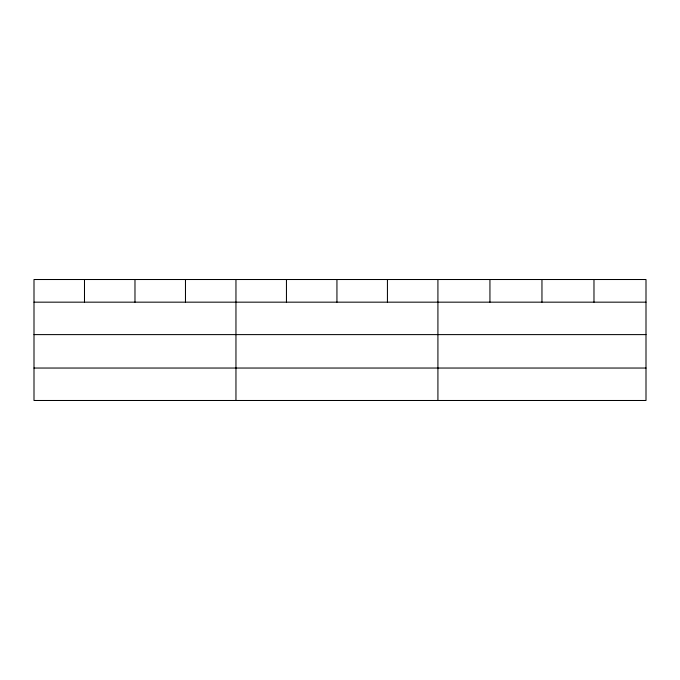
<?xml version="1.0" encoding="UTF-8"?>
<svg xmlns="http://www.w3.org/2000/svg" width="680" height="680" viewBox="0 0 680 680"><rect width="100%" height="100%" fill="white"/><g stroke="black" fill="none" stroke-linecap="round" stroke-linejoin="round"><path stroke-width="1.02" d="M646 334.611L646 279.514L34 279.514L34 400.486L646 400.486L646 334.611L34 334.611M34 302.166L646 302.166M34 368.041L646 368.041M593.98 279.514L593.98 302.166M541.96 279.514L541.96 302.166M489.94 279.514L489.94 302.166M437.92 279.514L437.92 400.486M387.43 279.514L387.43 302.166M336.94 279.514L336.94 302.166M286.45 279.514L286.45 302.166M235.96 279.514L235.96 400.486M185.47 279.514L185.47 302.166M134.98 279.514L134.98 302.166M84.49 279.514L84.49 302.166"/></g></svg>
